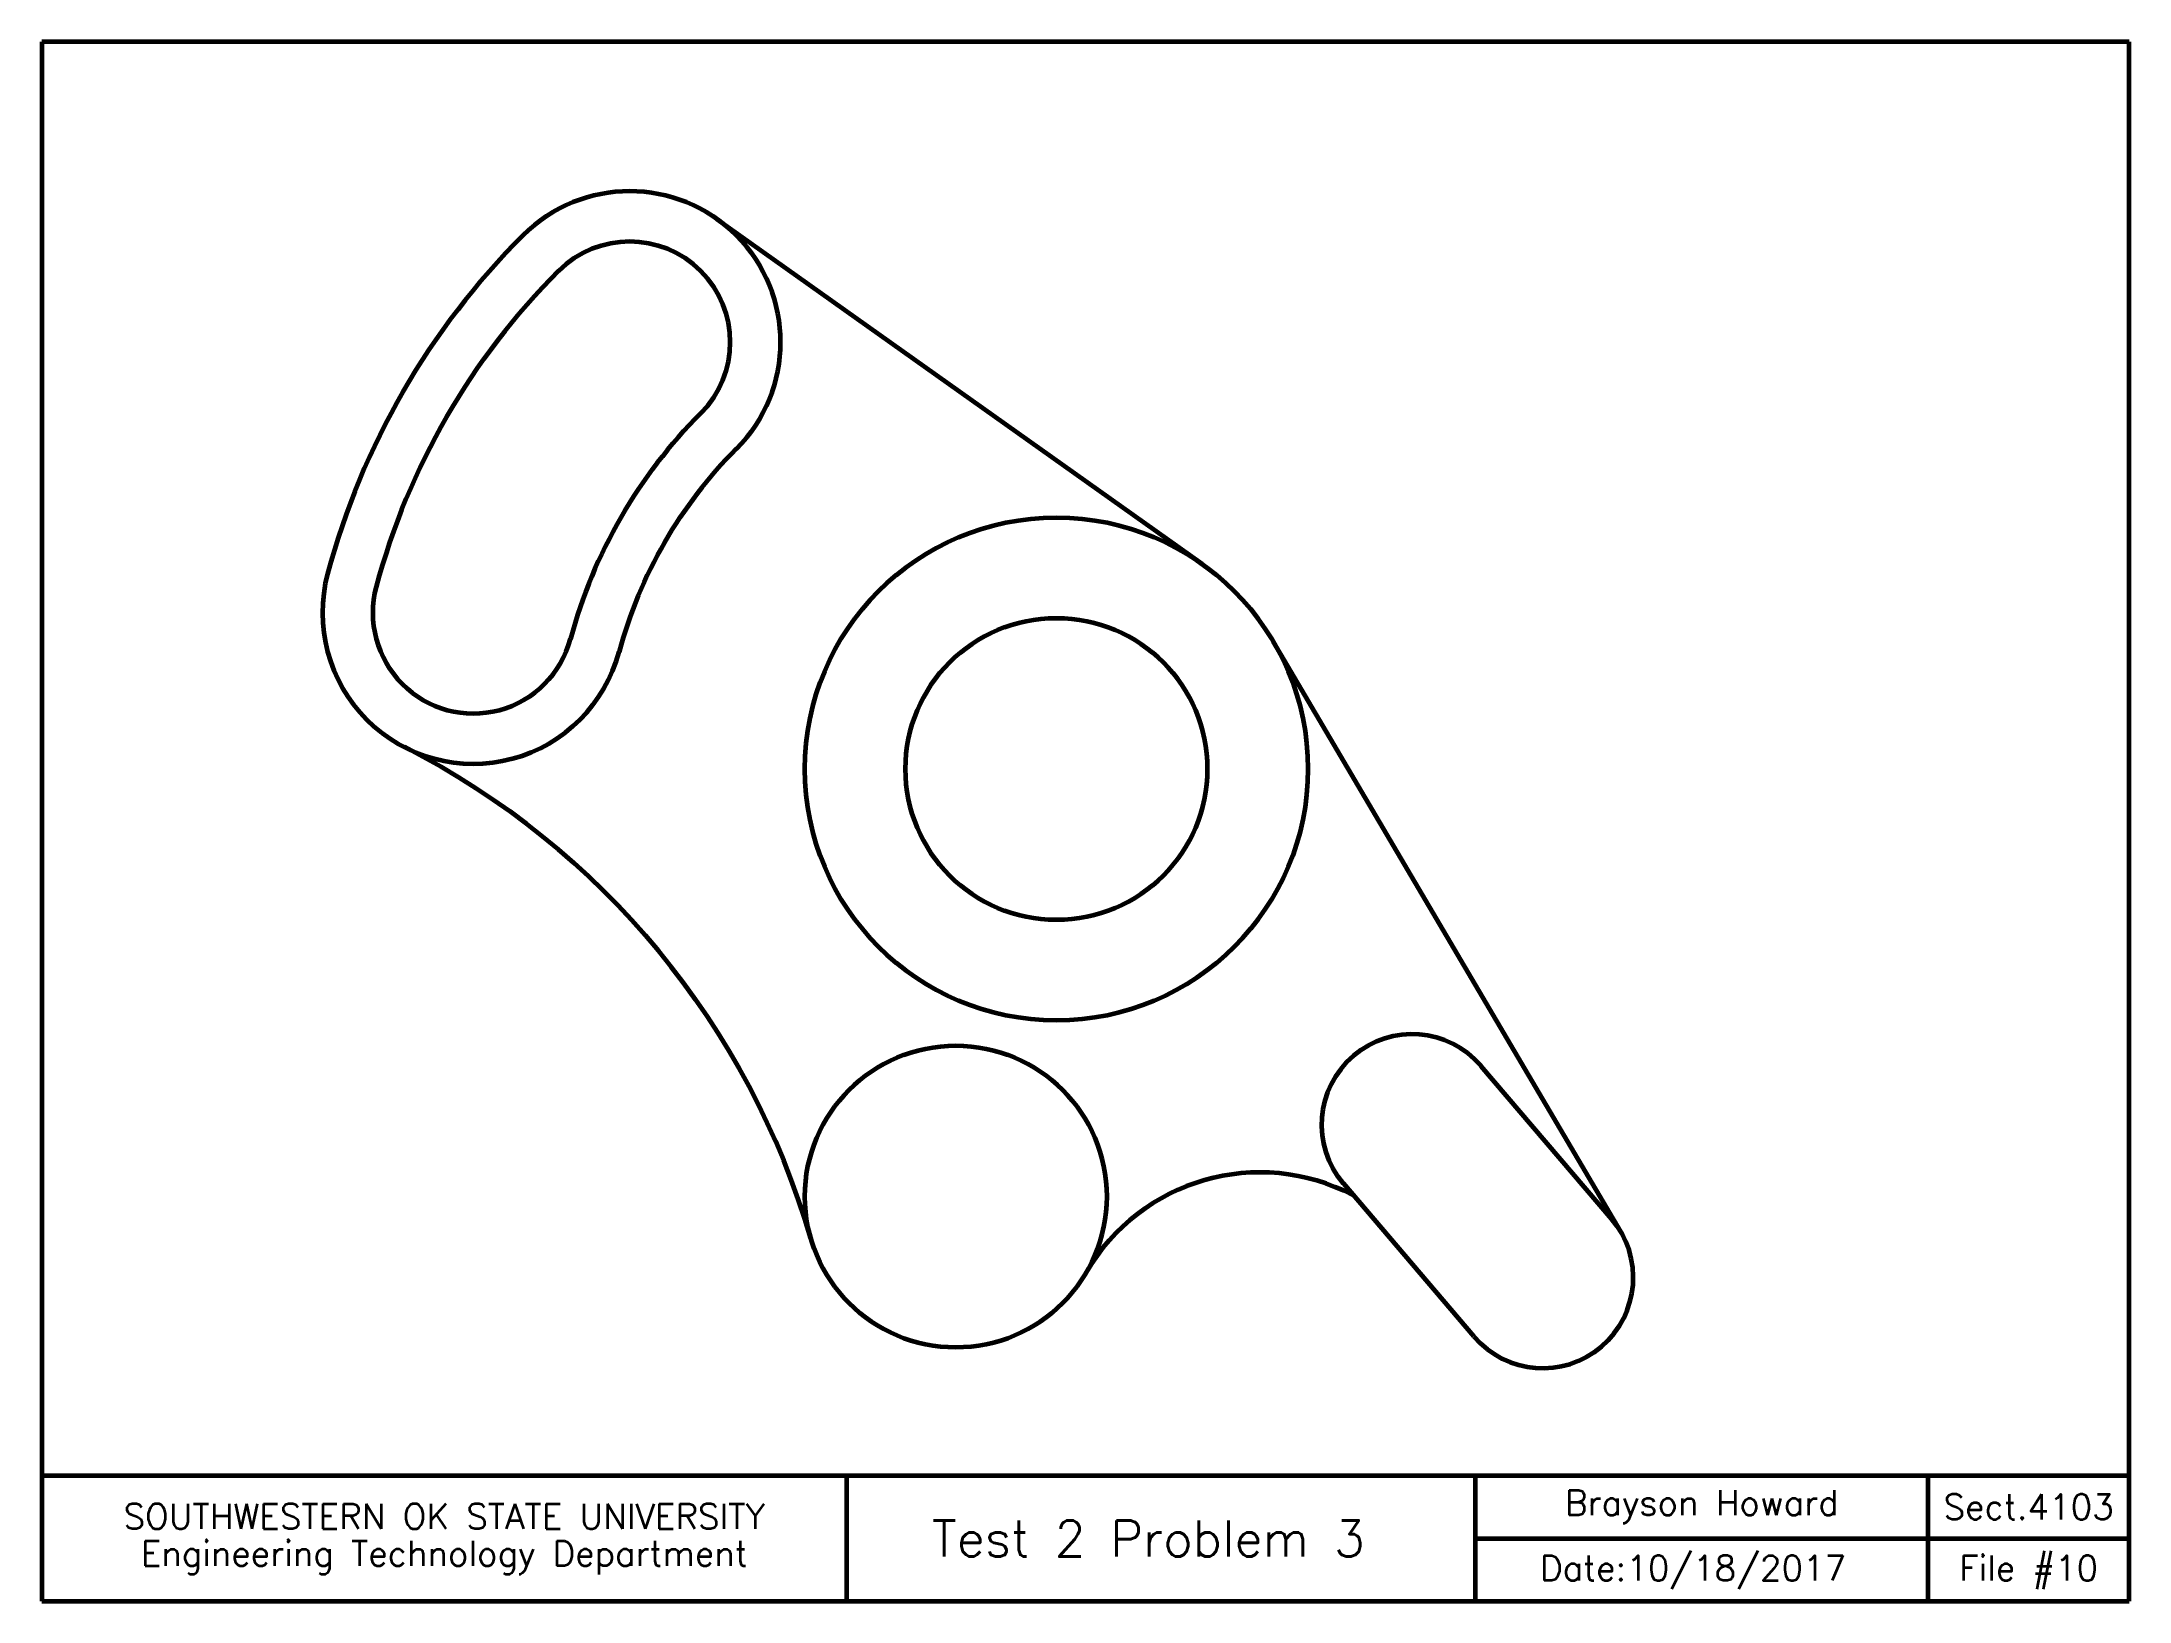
# Model space of a CAD drawing. Header units: inches. Extents: x 0 to 10.4, y 0 to 7.8.
import ezdxf
from ezdxf.enums import TextEntityAlignment as Align

# ---------------------------------------------------------------- set-up
doc = ezdxf.new("R2010")
doc.units = ezdxf.units.IN
doc.header["$MEASUREMENT"] = 0
doc.layers.add('Borders', color=1, linetype='Continuous', lineweight=60)
doc.layers.add('Object', color=7, linetype='Continuous', lineweight=60)
doc.layers.add('Text', color=5, linetype='Continuous')
doc.styles.add('Romans', font='romans.shx')

msp = doc.modelspace()

# ---------------------------------------------------------------- linework, layer by layer
at = {"layer": 'Borders'}
for p, q in [((10.375, 7.75), (0, 7.75)), ((0, 7.75), (0, 0)), ((10.375, 0), (10.375, 7.75)), ((0, 0.625), (10.375, 0.625)), ((4, 0.625), (4, 0)), ((7.125, 0), (7.125, 0.625)), ((9.375, 0), (9.375, 0.625)), ((7.125, 0.312), (10.375, 0.312)), ((0, 0), (10.375, 0))]:
    msp.add_line(p, q, dxfattribs=at)
at = {"layer": 'Object'}
for p, q in [((3.356, 6.869), (5.767, 5.155)), ((7.848, 1.836), (6.12, 4.77)), ((7.153, 2.661), (7.802, 1.9)), ((7.118, 1.316), (6.469, 2.076))]:
    msp.add_line(p, q, dxfattribs=at)
for centre, radius in [((5.043, 4.136), 1.25), ((5.043, 4.136), 0.75), ((4.543, 2.011), 0.75)]:
    msp.add_circle(centre, radius, dxfattribs=at)
for centre, radius, start, end in [((2.922, 6.257), 0.75, 315, 135), ((5.043, 4.136), 3.75, 135, 165), ((2.922, 6.257), 0.5, 315, 135), ((5.043, 4.136), 3.5, 135, 165), ((5.043, 4.136), 2.5, 135, 165), ((5.043, 4.136), 2.25, 135, 165), ((2.145, 4.912), 0.75, 165, 345), ((2.145, 4.912), 0.5, 165, 345), ((-0.018, 0.684), 4, 16.2289, 62.9121), ((6.811, 2.368), 0.45, 40.5034, 220.5034), ((6.055, 1.131), 1, 62.3402, 149.7933), ((7.46, 1.608), 0.45, 220.5034, 40.5034)]:
    msp.add_arc(centre, radius, start, end, dxfattribs=at)

# ---------------------------------------------------------------- texts
at = {"layer": 'Text', "style": 'Romans'}
for s, height, p in [('Brayson Howard', 0.125, (8.25, 0.469)), ('Sect.4103', 0.125, (9.875, 0.469)), ('SOUTHWESTERN OK STATE UNIVERSITY', 0.125, (2, 0.422)), ('Test 2 Problem 3 ', 0.18, (5.562, 0.312)), ('Engineering Technology Department', 0.125, (2, 0.22)), ('Date:10/18/2017 ', 0.125, (8.25, 0.156)), ('File #10', 0.125, (9.875, 0.156))]:
    msp.add_text(s, height=height, dxfattribs=at).set_placement(p, align=Align.MIDDLE)

doc.saveas('drawing.dxf')
